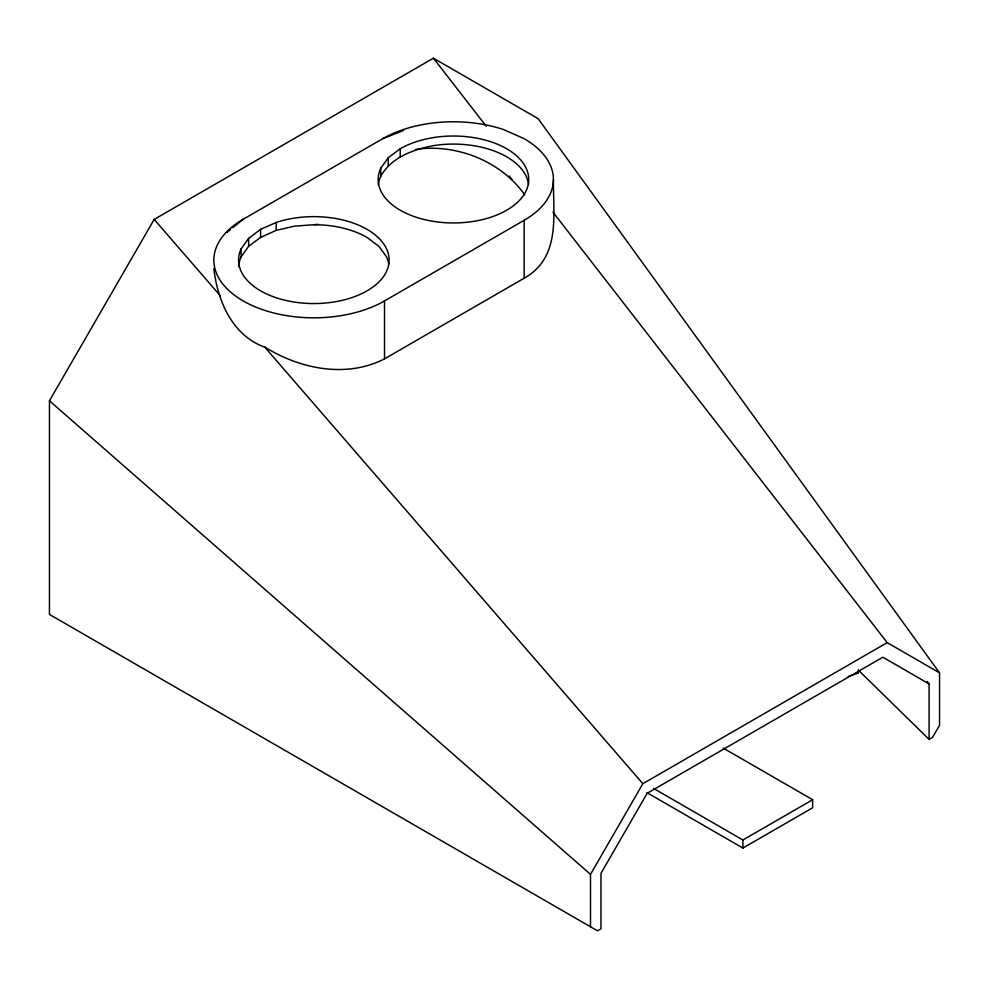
<?xml version="1.0" encoding="UTF-8"?>
<svg xmlns="http://www.w3.org/2000/svg" width="989" height="989" viewBox="0 0 989 989"><rect width="100%" height="100%" fill="white"/><g stroke="black" fill="none" stroke-linecap="round" stroke-linejoin="round"><path stroke-width="1.48" d="M929.079 739.364L929.079 683.906L882.856 657.215L647.189 793.277L600.966 873.349L600.966 928.795L597.467 930.81L49.45 614.416L49.45 400.792L154.173 219.41L433.417 58.19L538.127 118.655L939.55 672.854L939.55 725.246L932.565 737.349L929.079 739.364L858.501 670.258M590.495 926.78L590.495 874.375L642.85 783.696L887.195 642.627L939.55 672.854M238.596 266.746A75.275 43.467 0 0 1 241.118 256.917L248.635 246.261L260.602 237.434L276.191 230.35L294.351 226.184L318.384 224.367M241.118 248.857L248.635 238.374L260.602 229.361L276.191 222.463A75.275 43.467 0 0 1 386.551 248.857A75.275 43.467 0 0 1 313.834 303.561A75.275 43.467 0 0 1 241.118 248.857L241.118 256.917M380.74 168.241L388.257 157.758L400.224 148.758A75.275 43.467 0 0 1 521.685 161.12A75.275 43.467 0 0 1 460.021 222.785A75.275 43.467 0 0 1 380.74 168.241L380.74 176.302A75.275 43.467 0 0 0 378.33 184.72M380.74 176.302C391.397 157.164 413.612 149.339 433.973 145.568A75.275 43.467 0 0 1 528.583 184.72M227.26 232.23L230.672 229.46M232.934 227.606L243.146 219.286L382.768 138.683L403.475 130.499M213.871 268.588C217.407 300.285 231.883 334.764 263.853 346.855L264.607 346.941C299.729 368.897 346.286 378.552 384.523 358.834L524.145 278.218C561.109 257.511 553.074 215.132 553.42 179.491M243.146 219.286A99.963 57.708 0 0 0 243.146 300.916A99.963 57.708 0 0 0 384.523 300.916L524.145 220.3A99.963 57.708 0 0 0 524.145 138.683L503.438 129.51A99.963 57.708 0 0 0 382.768 138.683M653.593 788.443L742.9 839.995L812.649 799.73L812.649 807.79L742.9 848.055L646.93 792.646M848.179 676.513L858.39 673.039L858.39 669.986M415.652 149.426C456.263 143.442 500.966 160.984 524.8 194.944M723.144 748.055L812.649 799.73M49.45 400.792L590.495 874.375M154.173 219.41L220.226 295.686M264.607 346.941L642.85 783.696M433.417 58.19L486.192 126.172M552.925 212.116L887.195 642.627M509.224 176.005L512.055 179.652M927.262 681.409L929.079 683.906M742.9 839.995L742.9 848.055M524.145 220.3L524.145 278.218M400.224 148.758L400.224 156.818M388.257 157.758L388.257 165.818M384.523 300.916L384.523 358.834M276.191 222.463L276.191 230.35M260.602 229.361L260.602 237.434M248.635 238.374L248.635 246.261M313.834 224.701A75.275 43.467 0 0 1 367.067 237.434L379.022 246.434L386.551 256.917A75.275 43.467 0 0 1 388.751 263.915"/></g></svg>
